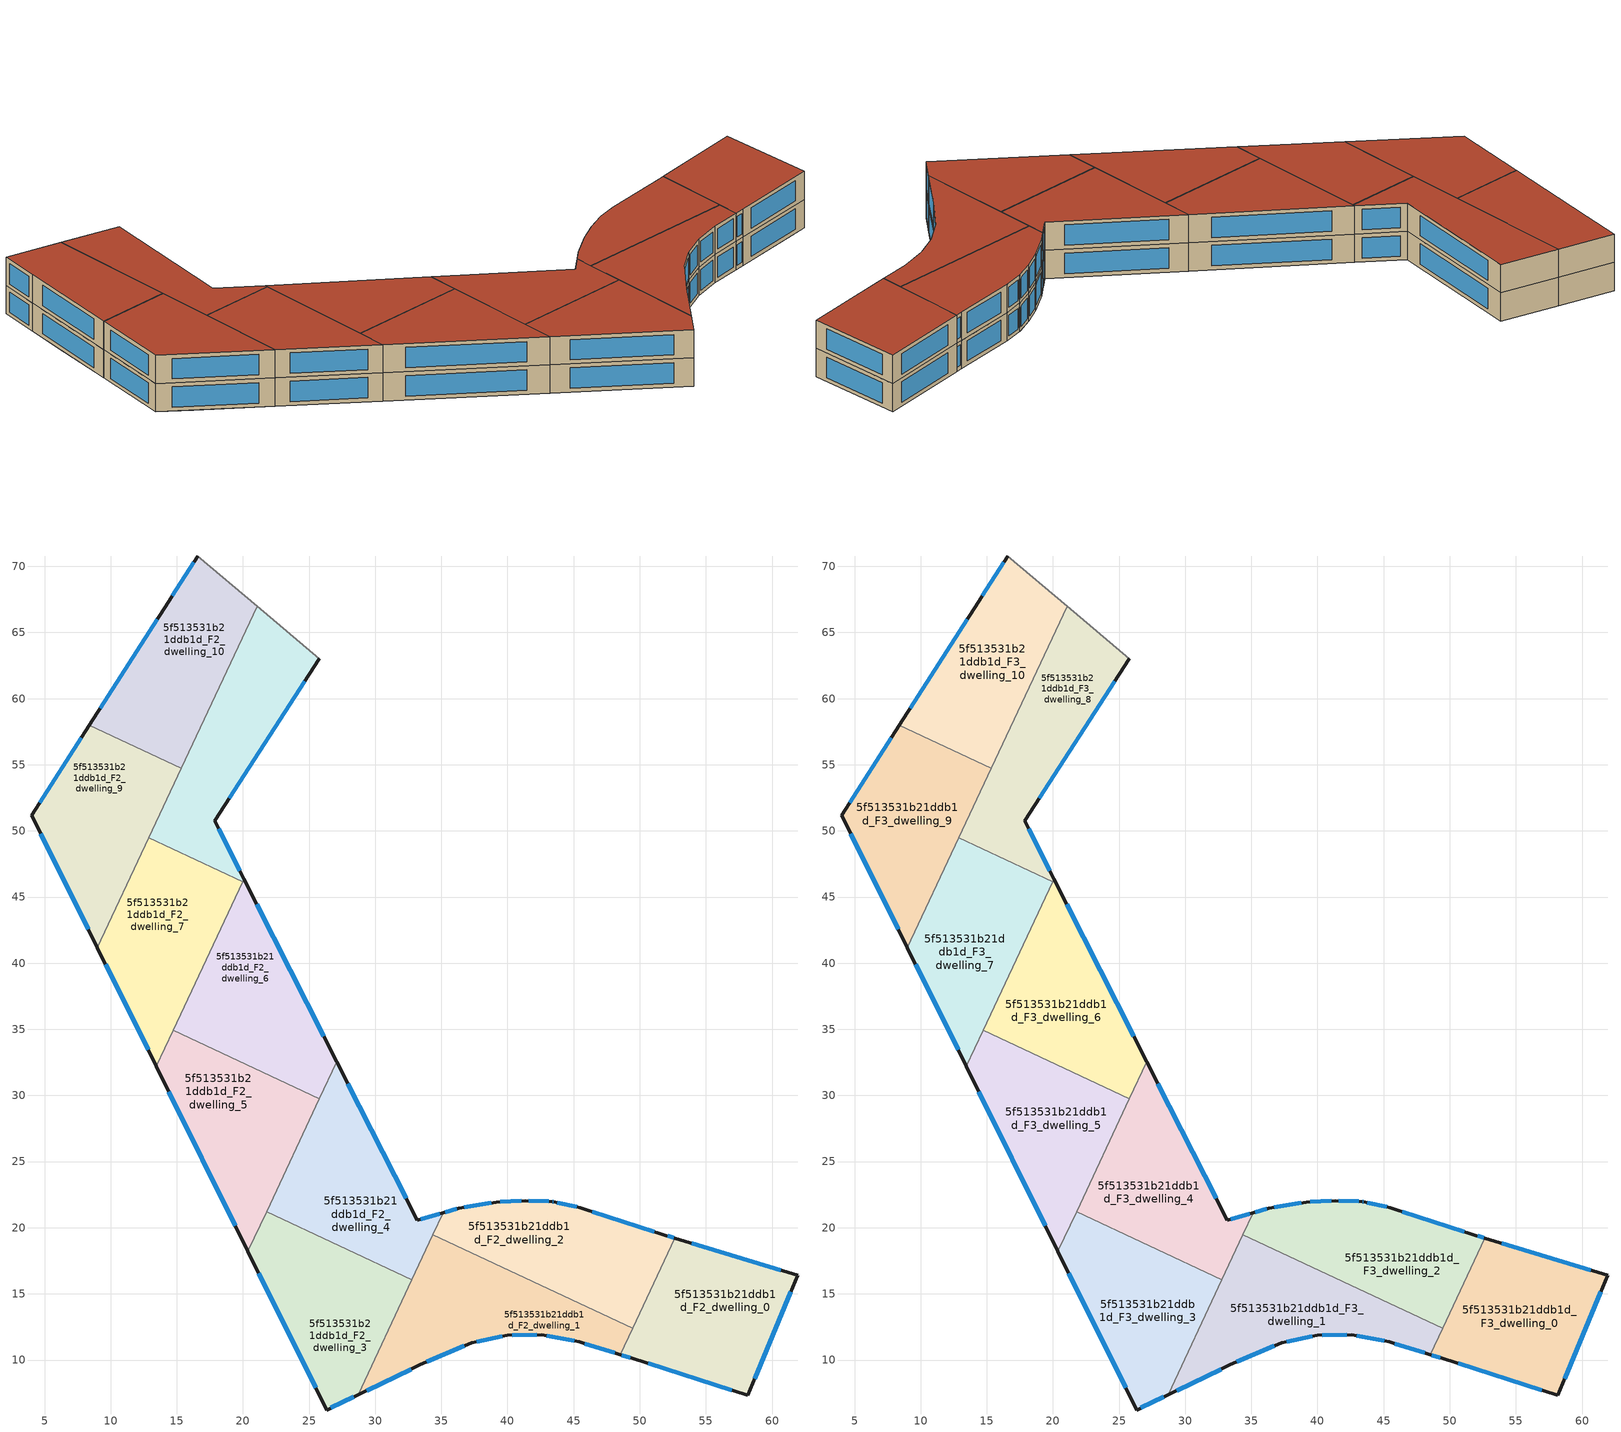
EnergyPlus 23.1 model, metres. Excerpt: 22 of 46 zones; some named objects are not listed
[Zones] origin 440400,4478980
5f513531b21ddb1d_F2_dwelling_0
 floor to 5f513531b21ddb1d_F1_dwelling_1 (EU_floor_Construction): 61.94,16.41 58.17,7.34 56.49,7.88 50.79,15.23 52.65,19.21 z6
 floor to 5f513531b21ddb1d_F1_dwelling_0 (EU_floor_Construction): 50.79,15.23 56.49,7.88 49.42,10.12 48.53,10.4 z6
 wall outside (EU_wall_Construction): 48.53,10.4 49.42,10.12 58.17,7.34 61.94,16.41 52.65,19.21 z6:9
 wall to 5f513531b21ddb1d_F2_dwelling_2 (EU_wall_Construction): 52.65,19.21 49.46,12.4 z6:9
 wall to 5f513531b21ddb1d_F2_dwelling_1 (EU_wall_Construction): 49.46,12.4 48.53,10.4 z6:9
 window (EU_Window_Construction): 48.65,10.36 49.3,10.16 / 60.65,16.8 53.94,18.82 / 58.7,8.6 61.42,15.15 / 50.63,9.74 56.96,7.73 z6.42:8.58
5f513531b21ddb1d_F2_dwelling_1
 floor to 5f513531b21ddb1d_F1_dwelling_0 (EU_floor_Construction): 49.46,12.4 48.53,10.4 45.43,11.36 42.59,11.91 39.99,11.88 37.29,11.29 34.49,10.11 41.96,15.91 z6
 floor to 5f513531b21ddb1d_F1_dwelling_3 (EU_floor_Construction): 41.96,15.91 36.83,11.92 33.09,16.74 34.36,19.46 z6
 floor to 5f513531b21ddb1d_F1_dwelling_2 (EU_floor_Construction): 33.09,16.74 36.83,11.92 34.49,10.11 33.36,9.63 28.7,7.37 z6
 wall outside (EU_wall_Construction): 28.7,7.37 33.36,9.63 37.29,11.29 39.99,11.88 42.59,11.91 45.43,11.36 48.53,10.4 z6:9
 wall to 5f513531b21ddb1d_F2_dwelling_2 (EU_wall_Construction): 49.46,12.4 34.36,19.46 z6:9
 wall to 5f513531b21ddb1d_F2_dwelling_3 (EU_wall_Construction): 32.78,16.08 28.7,7.37 z6:9
 wall to 5f513531b21ddb1d_F2_dwelling_4 (EU_wall_Construction): 34.36,19.46 32.78,16.08 z6:9
 window (EU_Window_Construction): 42.98,11.83 45.03,11.44 / 40.35,11.89 42.23,11.9 / 37.67,11.38 39.61,11.8 / 33.91,9.86 36.75,11.06 / 29.35,7.69 32.72,9.31 / 45.86,11.23 48.1,10.53 z6.42:8.58
5f513531b21ddb1d_F2_dwelling_10
 floor to 5f513531b21ddb1d_F1_dwelling_11 (EU_floor_Construction): 21.08,66.98 16.91,58.09 12.28,64.06 14.34,67.28 16.59,70.78 z6
 floor to 5f513531b21ddb1d_F1_dwelling_10 (EU_floor_Construction): 12.28,64.06 16.91,58.09 15.95,56.03 14.69,55.05 8.4,57.99 z6
 floor adiabatic (EU_floor_Construction): 15.95,56.03 15.34,54.74 14.69,55.05 z6
 wall outside (EU_wall_Construction): 16.59,70.78 14.34,67.28 8.4,57.99 z6:9
 wall to 5f513531b21ddb1d_F2_dwelling_9 (EU_wall_Construction): 8.4,57.99 15.34,54.74 z6:9
 wall adiabatic (EU_wall_Construction): 21.08,66.98 16.59,70.78 z6:9
 wall to 5f513531b21ddb1d_F2_dwelling_8 (EU_wall_Construction): 15.34,54.74 21.08,66.98 z6:9
 window (EU_Window_Construction): 13.51,65.99 9.22,59.28 / 16.28,70.3 14.65,67.77 z6.42:8.58
5f513531b21ddb1d_F2_dwelling_2
 floor to 5f513531b21ddb1d_F1_dwelling_3 (EU_floor_Construction): 48.1,20.67 41.96,15.91 34.36,19.46 35.14,21.13 36.33,21.48 39.16,21.94 41.33,22.05 43.36,21.98 43.39,21.98 43.48,21.96 45.52,21.51 z6
 floor to 5f513531b21ddb1d_F1_dwelling_0 (EU_floor_Construction): 47.14,19.92 50.79,15.23 49.46,12.4 41.96,15.91 z6
 floor to 5f513531b21ddb1d_F1_dwelling_1 (EU_floor_Construction): 52.01,19.4 52.65,19.21 50.79,15.23 47.14,19.92 48.1,20.67 z6
 wall outside (EU_wall_Construction): 52.65,19.21 52.01,19.4 45.52,21.51 43.48,21.96 43.39,21.98 41.33,22.05 39.16,21.94 36.33,21.48 35.15,21.13 z6:9
 wall to 5f513531b21ddb1d_F2_dwelling_4 (EU_wall_Construction): 35.14,21.13 34.36,19.46 z6:9
 window (EU_Window_Construction): 36.17,21.43 35.31,21.18 / 38.77,21.87 36.73,21.55 / 41.03,22.04 39.46,21.95 / 43.11,21.99 41.62,22.04 / 43.47,21.96 43.4,21.98 / 45.23,21.57 43.76,21.9 / 51.11,19.7 46.42,21.22 / 52.56,19.24 52.1,19.38 z6.42:8.58
5f513531b21ddb1d_F2_dwelling_3
 floor to 5f513531b21ddb1d_F1_dwelling_2 (EU_floor_Construction): 32.78,16.08 28.7,7.37 26.33,6.22 23.3,12.32 29.89,17.43 z6
 floor to 5f513531b21ddb1d_F1_dwelling_4 (EU_floor_Construction): 29.89,17.43 23.3,12.32 20.38,18.21 20.8,19.11 22.87,20.72 z6
 floor to 5f513531b21ddb1d_F1_dwelling_5 (EU_floor_Construction): 22.87,20.72 20.8,19.11 21.79,21.22 z6
 wall outside (EU_wall_Construction): 20.38,18.21 26.33,6.22 28.7,7.37 z6:9
 wall to 5f513531b21ddb1d_F2_dwelling_4 (EU_wall_Construction): 32.78,16.08 21.79,21.22 z6:9
 wall to 5f513531b21ddb1d_F2_dwelling_5 (EU_wall_Construction): 21.79,21.22 20.38,18.21 z6:9
 window (EU_Window_Construction): 26.65,6.38 28.37,7.21 / 21.2,16.55 25.5,7.89 z6.42:8.58
5f513531b21ddb1d_F2_dwelling_4
 floor to 5f513531b21ddb1d_F1_dwelling_4 (EU_floor_Construction): 30.2,26.41 33.17,20.55 34.37,20.91 29.89,17.43 22.87,20.72 z6
 floor to 5f513531b21ddb1d_F1_dwelling_2 (EU_floor_Construction): 31.55,18.72 33.09,16.74 32.78,16.08 29.89,17.43 z6
 floor to 5f513531b21ddb1d_F1_dwelling_5 (EU_floor_Construction): 27.09,32.55 30.2,26.41 22.87,20.72 21.79,21.22 z6
 floor to 5f513531b21ddb1d_F1_dwelling_3 (EU_floor_Construction): 35.14,21.13 33.09,16.74 31.55,18.72 34.37,20.91 z6
 wall outside (EU_wall_Construction): 35.15,21.13 33.17,20.55 27.09,32.55 z6:9
 wall to 5f513531b21ddb1d_F2_dwelling_6 (EU_wall_Construction): 27.09,32.55 25.78,29.75 z6:9
 wall to 5f513531b21ddb1d_F2_dwelling_5 (EU_wall_Construction): 25.78,29.75 21.79,21.22 z6:9
 window (EU_Window_Construction): 34.87,21.05 33.45,20.63 / 32.33,22.22 27.93,30.89 z6.42:8.58
5f513531b21ddb1d_F2_dwelling_5
 floor to 5f513531b21ddb1d_F1_dwelling_5 (EU_floor_Construction): 25.78,29.75 20.8,19.11 20.17,18.63 17.02,24.99 24.14,30.52 z6
 floor to 5f513531b21ddb1d_F1_dwelling_6 (EU_floor_Construction): 24.14,30.52 17.02,24.99 13.85,31.39 17.02,33.85 z6
 floor to 5f513531b21ddb1d_F1_dwelling_4 (EU_floor_Construction): 20.8,19.11 20.38,18.21 20.17,18.63 z6
 floor to 5f513531b21ddb1d_F1_dwelling_7 (EU_floor_Construction): 17.02,33.85 13.85,31.39 13.44,32.21 14.71,34.93 z6
 wall outside (EU_wall_Construction): 13.44,32.21 20.38,18.21 z6:9
 wall to 5f513531b21ddb1d_F2_dwelling_6 (EU_wall_Construction): 25.78,29.75 14.71,34.93 z6:9
 wall to 5f513531b21ddb1d_F2_dwelling_7 (EU_wall_Construction): 14.71,34.93 13.44,32.21 z6:9
 window (EU_Window_Construction): 14.4,30.27 19.42,20.16 z6.42:8.58
5f513531b21ddb1d_F2_dwelling_6
 floor to 5f513531b21ddb1d_F1_dwelling_6 (EU_floor_Construction): 23.78,39.09 27,32.73 24.14,30.52 17.02,33.85 z6
 floor to 5f513531b21ddb1d_F1_dwelling_7 (EU_floor_Construction): 20.54,45.48 23.78,39.09 17.02,33.85 14.71,34.93 19.15,44.4 z6
 floor to 5f513531b21ddb1d_F1_dwelling_9 (EU_floor_Construction): 20.08,46.39 20.54,45.48 19.15,44.4 z6
 floor to 5f513531b21ddb1d_F1_dwelling_5 (EU_floor_Construction): 27,32.73 27.09,32.55 25.78,29.75 24.14,30.52 z6
 wall outside (EU_wall_Construction): 27.09,32.55 20.08,46.39 z6:9
 wall to 5f513531b21ddb1d_F2_dwelling_8 (EU_wall_Construction): 20.08,46.39 19.97,46.16 z6:9
 wall to 5f513531b21ddb1d_F2_dwelling_7 (EU_wall_Construction): 19.97,46.16 14.71,34.93 z6:9
 window (EU_Window_Construction): 26.12,34.47 21.05,44.47 z6.42:8.58
5f513531b21ddb1d_F2_dwelling_7
 floor to 5f513531b21ddb1d_F1_dwelling_8 (EU_floor_Construction): 13.14,49.36 17.8,43.35 10.66,37.82 9,41.18 12.88,49.48 z6
 floor to 5f513531b21ddb1d_F1_dwelling_7 (EU_floor_Construction): 19.15,44.4 13.44,32.21 10.66,37.82 z6
 floor to 5f513531b21ddb1d_F1_dwelling_9 (EU_floor_Construction): 19.97,46.16 19.15,44.4 17.8,43.35 13.14,49.36 z6
 wall outside (EU_wall_Construction): 8.99,41.18 13.44,32.21 z6:9
 wall to 5f513531b21ddb1d_F2_dwelling_8 (EU_wall_Construction): 19.97,46.16 12.88,49.48 z6:9
 wall to 5f513531b21ddb1d_F2_dwelling_9 (EU_wall_Construction): 12.88,49.48 8.99,41.18 z6:9
 window (EU_Window_Construction): 9.61,39.93 12.82,33.45 z6.42:8.58
5f513531b21ddb1d_F2_dwelling_8
 floor to 5f513531b21ddb1d_F1_dwelling_9 (EU_floor_Construction): 25.78,63.01 17.86,50.76 20.08,46.39 19.97,46.16 13.14,49.36 12.94,49.61 15.95,56.03 25.38,63.35 z6
 floor to 5f513531b21ddb1d_F1_dwelling_11 (EU_floor_Construction): 25.38,63.35 17.55,57.27 16.91,58.09 21.08,66.98 z6
 floor to 5f513531b21ddb1d_F1_dwelling_10 (EU_floor_Construction): 16.91,58.09 17.55,57.27 15.95,56.03 z6
 floor to 5f513531b21ddb1d_F1_dwelling_8 (EU_floor_Construction): 12.94,49.61 13.14,49.36 12.88,49.48 z6
 wall outside (EU_wall_Construction): 20.08,46.39 17.86,50.76 25.78,63.01 z6:9
 wall adiabatic (EU_wall_Construction): 25.78,63.01 21.08,66.98 z6:9
 wall to 5f513531b21ddb1d_F2_dwelling_9 (EU_wall_Construction): 15.35,54.74 12.88,49.48 z6:9
 window (EU_Window_Construction): 18.96,52.46 24.68,61.31 / 19.77,46.99 18.17,50.15 z6.42:8.58
5f513531b21ddb1d_F2_dwelling_9
 floor to 5f513531b21ddb1d_F1_dwelling_10 (EU_floor_Construction): 14.69,55.05 5.61,48.01 4.04,51.18 8.4,57.99 z6
 floor to 5f513531b21ddb1d_F1_dwelling_8 (EU_floor_Construction): 10.96,52.16 12.94,49.61 9,41.18 5.61,48.01 z6
 floor adiabatic (EU_floor_Construction): 15.34,54.74 12.94,49.61 10.96,52.16 14.69,55.05 z6
 wall outside (EU_wall_Construction): 8.4,57.99 4.04,51.18 8.99,41.18 z6:9
 window (EU_Window_Construction): 7.79,57.05 4.64,52.12 / 4.72,49.79 8.31,42.56 z6.42:8.58
5f513531b21ddb1d_F3_dwelling_0
 floor to 5f513531b21ddb1d_F2_dwelling_0 (EU_floor_Construction): 61.94,16.41 58.17,7.34 49.42,10.12 48.53,10.4 52.65,19.21 z9
 wall outside (EU_wall_Construction): 48.53,10.4 49.42,10.12 58.17,7.34 61.94,16.41 52.65,19.21 z9:12
 wall to 5f513531b21ddb1d_F3_dwelling_2 (EU_wall_Construction): 52.65,19.21 49.46,12.4 z9:12
 wall to 5f513531b21ddb1d_F3_dwelling_1 (EU_wall_Construction): 49.46,12.4 48.53,10.4 z9:12
 window (EU_Window_Construction): 48.65,10.36 49.3,10.16 / 60.65,16.8 53.94,18.82 / 58.7,8.6 61.42,15.15 / 50.63,9.74 56.96,7.73 z9.42:11.58
 roof outside (EU_roof_Construction): 58.17,7.34 61.94,16.41 52.65,19.21 48.53,10.4 49.42,10.12 z12
5f513531b21ddb1d_F3_dwelling_1
 floor to 5f513531b21ddb1d_F2_dwelling_1 (EU_floor_Construction): 49.46,12.4 48.53,10.4 45.43,11.36 42.59,11.91 39.99,11.88 37.29,11.29 33.36,9.63 28.7,7.37 34.36,19.46 z9
 wall outside (EU_wall_Construction): 28.7,7.37 33.36,9.63 37.29,11.29 39.99,11.88 42.59,11.91 45.43,11.36 48.53,10.4 z9:12
 wall to 5f513531b21ddb1d_F3_dwelling_2 (EU_wall_Construction): 49.46,12.4 34.36,19.46 z9:12
 wall to 5f513531b21ddb1d_F3_dwelling_3 (EU_wall_Construction): 32.78,16.08 28.7,7.37 z9:12
 wall to 5f513531b21ddb1d_F3_dwelling_4 (EU_wall_Construction): 34.36,19.46 32.78,16.08 z9:12
 window (EU_Window_Construction): 42.98,11.83 45.03,11.44 / 40.35,11.89 42.23,11.9 / 37.67,11.38 39.61,11.8 / 33.91,9.86 36.75,11.06 / 29.35,7.69 32.72,9.31 / 45.86,11.23 48.1,10.53 z9.42:11.58
 roof outside (EU_roof_Construction): 48.53,10.4 49.46,12.4 34.36,19.46 28.7,7.37 33.36,9.63 37.29,11.29 39.99,11.88 42.59,11.91 45.43,11.36 z12
5f513531b21ddb1d_F3_dwelling_10
 floor to 5f513531b21ddb1d_F2_dwelling_10 (EU_floor_Construction): 21.08,66.98 15.34,54.74 8.4,57.99 14.34,67.28 16.59,70.78 z9
 wall outside (EU_wall_Construction): 16.59,70.78 14.34,67.28 8.4,57.99 z9:12
 wall to 5f513531b21ddb1d_F3_dwelling_9 (EU_wall_Construction): 8.4,57.99 15.34,54.74 z9:12
 wall adiabatic (EU_wall_Construction): 21.08,66.98 16.59,70.78 z9:12
 wall to 5f513531b21ddb1d_F3_dwelling_8 (EU_wall_Construction): 15.34,54.74 21.08,66.98 z9:12
 window (EU_Window_Construction): 13.51,65.99 9.22,59.28 / 16.28,70.3 14.65,67.77 z9.42:11.58
 roof outside (EU_roof_Construction): 15.34,54.74 21.08,66.98 16.59,70.78 14.34,67.28 8.4,57.99 z12
5f513531b21ddb1d_F3_dwelling_2
 floor to 5f513531b21ddb1d_F2_dwelling_2 (EU_floor_Construction): 52.01,19.4 52.65,19.21 49.46,12.4 34.36,19.46 35.15,21.13 36.33,21.48 39.16,21.94 41.33,22.05 43.39,21.98 43.48,21.96 45.52,21.51 z9
 wall outside (EU_wall_Construction): 52.65,19.21 52.01,19.4 45.52,21.51 43.48,21.96 43.39,21.98 41.33,22.05 39.16,21.94 36.33,21.48 35.15,21.13 z9:12
 wall to 5f513531b21ddb1d_F3_dwelling_4 (EU_wall_Construction): 35.14,21.13 34.36,19.46 z9:12
 window (EU_Window_Construction): 36.17,21.43 35.31,21.18 / 38.77,21.87 36.73,21.55 / 41.03,22.04 39.46,21.95 / 43.11,21.99 41.62,22.04 / 43.47,21.96 43.4,21.98 / 45.23,21.57 43.76,21.9 / 51.11,19.7 46.42,21.22 / 52.56,19.24 52.1,19.38 z9.42:11.58
 roof outside (EU_roof_Construction): 49.46,12.4 52.65,19.21 52.01,19.4 45.52,21.51 43.48,21.96 43.39,21.98 41.33,22.05 39.16,21.94 36.33,21.48 35.15,21.13 34.36,19.46 z12
5f513531b21ddb1d_F3_dwelling_3
 floor to 5f513531b21ddb1d_F2_dwelling_3 (EU_floor_Construction): 32.78,16.08 28.7,7.37 26.33,6.22 20.38,18.21 21.79,21.22 z9
 wall outside (EU_wall_Construction): 20.38,18.21 26.33,6.22 28.7,7.37 z9:12
 wall to 5f513531b21ddb1d_F3_dwelling_4 (EU_wall_Construction): 32.78,16.08 21.79,21.22 z9:12
 wall to 5f513531b21ddb1d_F3_dwelling_5 (EU_wall_Construction): 21.79,21.22 20.38,18.21 z9:12
 window (EU_Window_Construction): 26.65,6.38 28.37,7.21 / 21.2,16.55 25.5,7.89 z9.42:11.58
 roof outside (EU_roof_Construction): 28.7,7.37 32.78,16.08 21.79,21.22 20.38,18.21 26.33,6.22 z12
5f513531b21ddb1d_F3_dwelling_4
 floor to 5f513531b21ddb1d_F2_dwelling_4 (EU_floor_Construction): 27.09,32.55 33.17,20.55 35.15,21.13 32.78,16.08 21.79,21.22 z9
 wall outside (EU_wall_Construction): 35.15,21.13 33.17,20.55 27.09,32.55 z9:12
 wall to 5f513531b21ddb1d_F3_dwelling_6 (EU_wall_Construction): 27.09,32.55 25.78,29.75 z9:12
 wall to 5f513531b21ddb1d_F3_dwelling_5 (EU_wall_Construction): 25.78,29.75 21.79,21.22 z9:12
 window (EU_Window_Construction): 34.87,21.05 33.45,20.63 / 32.33,22.22 27.93,30.89 z9.42:11.58
 roof outside (EU_roof_Construction): 32.78,16.08 35.15,21.13 33.17,20.55 27.09,32.55 21.79,21.22 z12
5f513531b21ddb1d_F3_dwelling_5
 floor to 5f513531b21ddb1d_F2_dwelling_5 (EU_floor_Construction): 25.78,29.75 20.38,18.21 13.44,32.21 14.71,34.93 z9
 wall outside (EU_wall_Construction): 13.44,32.21 20.38,18.21 z9:12
 wall to 5f513531b21ddb1d_F3_dwelling_6 (EU_wall_Construction): 25.78,29.75 14.71,34.93 z9:12
 wall to 5f513531b21ddb1d_F3_dwelling_7 (EU_wall_Construction): 14.71,34.93 13.44,32.21 z9:12
 window (EU_Window_Construction): 14.4,30.27 19.42,20.16 z9.42:11.58
 roof outside (EU_roof_Construction): 20.38,18.21 25.78,29.75 14.71,34.93 13.44,32.21 z12
5f513531b21ddb1d_F3_dwelling_6
 floor to 5f513531b21ddb1d_F2_dwelling_6 (EU_floor_Construction): 20.08,46.39 27.09,32.55 25.78,29.75 14.71,34.93 z9
 wall outside (EU_wall_Construction): 27.09,32.55 20.08,46.39 z9:12
 wall to 5f513531b21ddb1d_F3_dwelling_8 (EU_wall_Construction): 20.08,46.39 19.97,46.16 z9:12
 wall to 5f513531b21ddb1d_F3_dwelling_7 (EU_wall_Construction): 19.97,46.16 14.71,34.93 z9:12
 window (EU_Window_Construction): 26.12,34.47 21.05,44.47 z9.42:11.58
 roof outside (EU_roof_Construction): 25.78,29.75 27.09,32.55 20.08,46.39 14.71,34.93 z12
5f513531b21ddb1d_F3_dwelling_7
 floor to 5f513531b21ddb1d_F2_dwelling_7 (EU_floor_Construction): 19.97,46.16 13.44,32.21 8.99,41.18 12.88,49.48 z9
 wall outside (EU_wall_Construction): 8.99,41.18 13.44,32.21 z9:12
 wall to 5f513531b21ddb1d_F3_dwelling_8 (EU_wall_Construction): 19.97,46.16 12.88,49.48 z9:12
 wall to 5f513531b21ddb1d_F3_dwelling_9 (EU_wall_Construction): 12.88,49.48 8.99,41.18 z9:12
 window (EU_Window_Construction): 9.61,39.93 12.82,33.45 z9.42:11.58
 roof outside (EU_roof_Construction): 13.44,32.21 19.97,46.16 12.88,49.48 8.99,41.18 z12
5f513531b21ddb1d_F3_dwelling_8
 floor to 5f513531b21ddb1d_F2_dwelling_8 (EU_floor_Construction): 25.78,63.01 17.86,50.76 20.08,46.39 19.97,46.16 12.88,49.48 21.08,66.98 z9
 wall outside (EU_wall_Construction): 20.08,46.39 17.86,50.76 25.78,63.01 z9:12
 wall adiabatic (EU_wall_Construction): 25.78,63.01 21.08,66.98 z9:12
 wall to 5f513531b21ddb1d_F3_dwelling_9 (EU_wall_Construction): 15.35,54.74 12.88,49.48 z9:12
 window (EU_Window_Construction): 18.96,52.46 24.68,61.31 / 19.77,46.99 18.17,50.15 z9.42:11.58
 roof outside (EU_roof_Construction): 20.08,46.39 17.86,50.76 25.78,63.01 21.08,66.98 12.88,49.48 19.97,46.16 z12
5f513531b21ddb1d_F3_dwelling_9
 floor to 5f513531b21ddb1d_F2_dwelling_9 (EU_floor_Construction): 15.34,54.74 8.99,41.18 4.04,51.18 8.4,57.99 z9
 wall outside (EU_wall_Construction): 8.4,57.99 4.04,51.18 8.99,41.18 z9:12
 window (EU_Window_Construction): 7.79,57.05 4.64,52.12 / 4.72,49.79 8.31,42.56 z9.42:11.58
 roof outside (EU_roof_Construction): 8.99,41.18 15.34,54.74 8.4,57.99 4.04,51.18 z12
[Building]
EU S2 Campaign: North Axis=0; Terrain=City; Solar Distribution=FullExterior
[Site:Location]
Madrid: Latitude=40.5; Longitude=-3.5; Time Zone=1; Elevation=609
[SizingPeriod:WeatherFileDays]
AnnualSizingPeriod: Begin Month=1; Begin Day of Month=1; End Month=12; End Day of Month=31; Day of Week for Start Day=Monday; Use Weather File Daylight Saving Period=No; Use Weather File Rain and Snow Indicators=No
[MATERIAL]
EU_InternalMass_Material: Roughness=MediumRough; Thickness=0.1; Conductivity=1; Density=1800; Specific Heat=900; Thermal Absorptance=0.9; Solar Absorptance=0.7; Visible Absorptance=0.7
[MATERIAL:NOMASS] Roughness=MediumRough; Thermal Absorptance=0.9; Solar Absorptance=0.7; Visible Absorptance=0.7
Name | Thermal Resistance
EU_wall_NoMass | 1.60022
EU_roof_NoMass | 1.57597
EU_floor_NoMass | 0.470652
[WINDOWMATERIAL:SIMPLEGLAZINGSYSTEM]
EU_Window_SimpleGlazing: UFactor=3.28802; Solar Heat Gain Coefficient=0.85; Visible Transmittance=0.85
[CONSTRUCTION]
EU_wall_Construction: EU_wall_NoMass
EU_roof_Construction: EU_roof_NoMass
EU_floor_Construction: EU_floor_NoMass
EU_InternalMass_Construction: EU_InternalMass_Material
EU_Window_Construction: EU_Window_SimpleGlazing
[ZONE] Type=1; Multiplier=1; Ceiling Height=autocalculate; Floor Area=autocalculate; Part of Total Floor Area=Yes
Name | Volume
5f513531b21ddb1d_F2_dwelling_0; 5f513531b21ddb1d_F3_dwelling_0 | 288.484
5f513531b21ddb1d_F2_dwelling_1; 5f513531b21ddb1d_F3_dwelling_1 | 288.488
5f513531b21ddb1d_F2_dwelling_10; 5f513531b21ddb1d_F3_dwelling_10 | 288.504
5f513531b21ddb1d_F2_dwelling_2; 5f513531b21ddb1d_F3_dwelling_2 | 288.525
5f513531b21ddb1d_F2_dwelling_3; 5f513531b21ddb1d_F3_dwelling_3 | 288.482
5f513531b21ddb1d_F2_dwelling_4; 5f513531b21ddb1d_F3_dwelling_4; 5f513531b21ddb1d_F2_dwelling_7; 5f513531b21ddb1d_F3_dwelling_7 | 288.479
5f513531b21ddb1d_F2_dwelling_5; 5f513531b21ddb1d_F3_dwelling_5 | 288.459
5f513531b21ddb1d_F2_dwelling_6; 5f513531b21ddb1d_F3_dwelling_6 | 288.53
5f513531b21ddb1d_F2_dwelling_8; 5f513531b21ddb1d_F3_dwelling_8 | 288.476
5f513531b21ddb1d_F2_dwelling_9; 5f513531b21ddb1d_F3_dwelling_9 | 288.492
[INTERNALMASS] Construction=EU_InternalMass_Construction
Name | Zone or ZoneList | Surface Area
5f513531b21ddb1d_F2_dwelling_0_EU_InternalMass | 5f513531b21ddb1d_F2_dwelling_0 | 96.1613
5f513531b21ddb1d_F2_dwelling_1_EU_InternalMass | 5f513531b21ddb1d_F2_dwelling_1 | 96.1626
5f513531b21ddb1d_F2_dwelling_2_EU_InternalMass | 5f513531b21ddb1d_F2_dwelling_2 | 96.1748
5f513531b21ddb1d_F2_dwelling_3_EU_InternalMass | 5f513531b21ddb1d_F2_dwelling_3 | 96.1594
5f513531b21ddb1d_F2_dwelling_4_EU_InternalMass | 5f513531b21ddb1d_F2_dwelling_4 | 96.1615
5f513531b21ddb1d_F2_dwelling_5_EU_InternalMass | 5f513531b21ddb1d_F2_dwelling_5 | 96.1595
5f513531b21ddb1d_F2_dwelling_6_EU_InternalMass | 5f513531b21ddb1d_F2_dwelling_6 | 96.1758
5f513531b21ddb1d_F2_dwelling_7_EU_InternalMass | 5f513531b21ddb1d_F2_dwelling_7 | 96.1618
5f513531b21ddb1d_F2_dwelling_8_EU_InternalMass | 5f513531b21ddb1d_F2_dwelling_8 | 96.1654
5f513531b21ddb1d_F2_dwelling_9_EU_InternalMass | 5f513531b21ddb1d_F2_dwelling_9 | 96.164
5f513531b21ddb1d_F2_dwelling_10_EU_InternalMass | 5f513531b21ddb1d_F2_dwelling_10 | 96.168
5f513531b21ddb1d_F3_dwelling_0_EU_InternalMass | 5f513531b21ddb1d_F3_dwelling_0 | 96.1613
5f513531b21ddb1d_F3_dwelling_1_EU_InternalMass | 5f513531b21ddb1d_F3_dwelling_1 | 96.1626
5f513531b21ddb1d_F3_dwelling_2_EU_InternalMass | 5f513531b21ddb1d_F3_dwelling_2 | 96.1748
5f513531b21ddb1d_F3_dwelling_3_EU_InternalMass | 5f513531b21ddb1d_F3_dwelling_3 | 96.1594
5f513531b21ddb1d_F3_dwelling_4_EU_InternalMass | 5f513531b21ddb1d_F3_dwelling_4 | 96.1615
5f513531b21ddb1d_F3_dwelling_5_EU_InternalMass | 5f513531b21ddb1d_F3_dwelling_5 | 96.1595
5f513531b21ddb1d_F3_dwelling_6_EU_InternalMass | 5f513531b21ddb1d_F3_dwelling_6 | 96.1758
5f513531b21ddb1d_F3_dwelling_7_EU_InternalMass | 5f513531b21ddb1d_F3_dwelling_7 | 96.1618
5f513531b21ddb1d_F3_dwelling_8_EU_InternalMass | 5f513531b21ddb1d_F3_dwelling_8 | 96.1654
5f513531b21ddb1d_F3_dwelling_9_EU_InternalMass | 5f513531b21ddb1d_F3_dwelling_9 | 96.164
5f513531b21ddb1d_F3_dwelling_10_EU_InternalMass | 5f513531b21ddb1d_F3_dwelling_10 | 96.168
[OTHEREQUIPMENT] Fuel Type=Electricity; Design Level Calculation Method=Watts/Area; Power per Zone Floor Area=1; Fraction Latent=0; Fraction Radiant=0; Fraction Lost=0; Carbon Dioxide Generation Rate=0; EndUse Subcategory=EU_Step8_InternalGains
Name | Zone or ZoneList or Space or SpaceList | Schedule
EU_Step8_InternalGain_5f513531b21ddb1d_F2_dwelling_0_f000 | 5f513531b21ddb1d_F2_dwelling_0 | EU_Step8_GainSchedule_5f513531b21ddb1d_F2_dwelling_0_f000
EU_Step8_InternalGain_5f513531b21ddb1d_F2_dwelling_1_f000 | 5f513531b21ddb1d_F2_dwelling_1 | EU_Step8_GainSchedule_5f513531b21ddb1d_F2_dwelling_1_f000
EU_Step8_InternalGain_5f513531b21ddb1d_F2_dwelling_2_f000 | 5f513531b21ddb1d_F2_dwelling_2 | EU_Step8_GainSchedule_5f513531b21ddb1d_F2_dwelling_2_f000
EU_Step8_InternalGain_5f513531b21ddb1d_F2_dwelling_3_f000 | 5f513531b21ddb1d_F2_dwelling_3 | EU_Step8_GainSchedule_5f513531b21ddb1d_F2_dwelling_3_f000
EU_Step8_InternalGain_5f513531b21ddb1d_F2_dwelling_4_f000 | 5f513531b21ddb1d_F2_dwelling_4 | EU_Step8_GainSchedule_5f513531b21ddb1d_F2_dwelling_4_f000
EU_Step8_InternalGain_5f513531b21ddb1d_F2_dwelling_5_f000 | 5f513531b21ddb1d_F2_dwelling_5 | EU_Step8_GainSchedule_5f513531b21ddb1d_F2_dwelling_5_f000
EU_Step8_InternalGain_5f513531b21ddb1d_F2_dwelling_6_f000 | 5f513531b21ddb1d_F2_dwelling_6 | EU_Step8_GainSchedule_5f513531b21ddb1d_F2_dwelling_6_f000
EU_Step8_InternalGain_5f513531b21ddb1d_F2_dwelling_7_f000 | 5f513531b21ddb1d_F2_dwelling_7 | EU_Step8_GainSchedule_5f513531b21ddb1d_F2_dwelling_7_f000
EU_Step8_InternalGain_5f513531b21ddb1d_F2_dwelling_8_f000 | 5f513531b21ddb1d_F2_dwelling_8 | EU_Step8_GainSchedule_5f513531b21ddb1d_F2_dwelling_8_f000
EU_Step8_InternalGain_5f513531b21ddb1d_F2_dwelling_9_f000 | 5f513531b21ddb1d_F2_dwelling_9 | EU_Step8_GainSchedule_5f513531b21ddb1d_F2_dwelling_9_f000
EU_Step8_InternalGain_5f513531b21ddb1d_F2_dwelling_10_f000 | 5f513531b21ddb1d_F2_dwelling_10 | EU_Step8_GainSchedule_5f513531b21ddb1d_F2_dwelling_10_f000
EU_Step8_InternalGain_5f513531b21ddb1d_F3_dwelling_0_f000 | 5f513531b21ddb1d_F3_dwelling_0 | EU_Step8_GainSchedule_5f513531b21ddb1d_F3_dwelling_0_f000
EU_Step8_InternalGain_5f513531b21ddb1d_F3_dwelling_1_f000 | 5f513531b21ddb1d_F3_dwelling_1 | EU_Step8_GainSchedule_5f513531b21ddb1d_F3_dwelling_1_f000
EU_Step8_InternalGain_5f513531b21ddb1d_F3_dwelling_2_f000 | 5f513531b21ddb1d_F3_dwelling_2 | EU_Step8_GainSchedule_5f513531b21ddb1d_F3_dwelling_2_f000
EU_Step8_InternalGain_5f513531b21ddb1d_F3_dwelling_3_f000 | 5f513531b21ddb1d_F3_dwelling_3 | EU_Step8_GainSchedule_5f513531b21ddb1d_F3_dwelling_3_f000
EU_Step8_InternalGain_5f513531b21ddb1d_F3_dwelling_4_f000 | 5f513531b21ddb1d_F3_dwelling_4 | EU_Step8_GainSchedule_5f513531b21ddb1d_F3_dwelling_4_f000
EU_Step8_InternalGain_5f513531b21ddb1d_F3_dwelling_5_f000 | 5f513531b21ddb1d_F3_dwelling_5 | EU_Step8_GainSchedule_5f513531b21ddb1d_F3_dwelling_5_f000
EU_Step8_InternalGain_5f513531b21ddb1d_F3_dwelling_6_f000 | 5f513531b21ddb1d_F3_dwelling_6 | EU_Step8_GainSchedule_5f513531b21ddb1d_F3_dwelling_6_f000
EU_Step8_InternalGain_5f513531b21ddb1d_F3_dwelling_7_f000 | 5f513531b21ddb1d_F3_dwelling_7 | EU_Step8_GainSchedule_5f513531b21ddb1d_F3_dwelling_7_f000
EU_Step8_InternalGain_5f513531b21ddb1d_F3_dwelling_8_f000 | 5f513531b21ddb1d_F3_dwelling_8 | EU_Step8_GainSchedule_5f513531b21ddb1d_F3_dwelling_8_f000
EU_Step8_InternalGain_5f513531b21ddb1d_F3_dwelling_9_f000 | 5f513531b21ddb1d_F3_dwelling_9 | EU_Step8_GainSchedule_5f513531b21ddb1d_F3_dwelling_9_f000
EU_Step8_InternalGain_5f513531b21ddb1d_F3_dwelling_10_f000 | 5f513531b21ddb1d_F3_dwelling_10 | EU_Step8_GainSchedule_5f513531b21ddb1d_F3_dwelling_10_f000
[ZONEVENTILATION:DESIGNFLOWRATE] Schedule=EU_AlwaysOn; Design Flow Rate Calculation Method=AirChanges/Hour; Air Changes per Hour=0.480704; Ventilation Type=Natural; Fan Pressure Rise=0; Fan Total Efficiency=1; Constant Term Coefficient=1; Temperature Term Coefficient=0; Velocity Term Coefficient=0; Velocity Squared Term Coefficient=0; Minimum Indoor Temperature=-100; Maximum Indoor Temperature=100; Delta Temperature=-100; Minimum Outdoor Temperature=-100; Maximum Outdoor Temperature=100; Maximum Wind Speed=40
Name | Zone or ZoneList or Space or SpaceList
EU_ConstantAir_5f513531b21ddb1d_F2_dwelling_0 | 5f513531b21ddb1d_F2_dwelling_0
EU_ConstantAir_5f513531b21ddb1d_F2_dwelling_1 | 5f513531b21ddb1d_F2_dwelling_1
EU_ConstantAir_5f513531b21ddb1d_F2_dwelling_2 | 5f513531b21ddb1d_F2_dwelling_2
EU_ConstantAir_5f513531b21ddb1d_F2_dwelling_3 | 5f513531b21ddb1d_F2_dwelling_3
EU_ConstantAir_5f513531b21ddb1d_F2_dwelling_4 | 5f513531b21ddb1d_F2_dwelling_4
EU_ConstantAir_5f513531b21ddb1d_F2_dwelling_5 | 5f513531b21ddb1d_F2_dwelling_5
EU_ConstantAir_5f513531b21ddb1d_F2_dwelling_6 | 5f513531b21ddb1d_F2_dwelling_6
EU_ConstantAir_5f513531b21ddb1d_F2_dwelling_7 | 5f513531b21ddb1d_F2_dwelling_7
EU_ConstantAir_5f513531b21ddb1d_F2_dwelling_8 | 5f513531b21ddb1d_F2_dwelling_8
EU_ConstantAir_5f513531b21ddb1d_F2_dwelling_9 | 5f513531b21ddb1d_F2_dwelling_9
EU_ConstantAir_5f513531b21ddb1d_F2_dwelling_10 | 5f513531b21ddb1d_F2_dwelling_10
EU_ConstantAir_5f513531b21ddb1d_F3_dwelling_0 | 5f513531b21ddb1d_F3_dwelling_0
EU_ConstantAir_5f513531b21ddb1d_F3_dwelling_1 | 5f513531b21ddb1d_F3_dwelling_1
EU_ConstantAir_5f513531b21ddb1d_F3_dwelling_2 | 5f513531b21ddb1d_F3_dwelling_2
EU_ConstantAir_5f513531b21ddb1d_F3_dwelling_3 | 5f513531b21ddb1d_F3_dwelling_3
EU_ConstantAir_5f513531b21ddb1d_F3_dwelling_4 | 5f513531b21ddb1d_F3_dwelling_4
EU_ConstantAir_5f513531b21ddb1d_F3_dwelling_5 | 5f513531b21ddb1d_F3_dwelling_5
EU_ConstantAir_5f513531b21ddb1d_F3_dwelling_6 | 5f513531b21ddb1d_F3_dwelling_6
EU_ConstantAir_5f513531b21ddb1d_F3_dwelling_7 | 5f513531b21ddb1d_F3_dwelling_7
EU_ConstantAir_5f513531b21ddb1d_F3_dwelling_8 | 5f513531b21ddb1d_F3_dwelling_8
EU_ConstantAir_5f513531b21ddb1d_F3_dwelling_9 | 5f513531b21ddb1d_F3_dwelling_9
EU_ConstantAir_5f513531b21ddb1d_F3_dwelling_10 | 5f513531b21ddb1d_F3_dwelling_10
[HVACTEMPLATE:ZONE:IDEALLOADSAIRSYSTEM] System Availability Schedule=EU_AlwaysOn; Maximum Heating Supply Air Temperature=50; Minimum Cooling Supply Air Temperature=13; Maximum Heating Supply Air Humidity Ratio=0.0156; Minimum Cooling Supply Air Humidity Ratio=0.0077; Heating Limit=NoLimit; Cooling Limit=NoLimit; Heating Availability Schedule=EU_AlwaysOn; Cooling Availability Schedule=EU_CoolingOff; Dehumidification Control Type=ConstantSensibleHeatRatio; Cooling Sensible Heat Ratio=0.7; Dehumidification Setpoint=60; Humidification Control Type=None; Humidification Setpoint=30; Outdoor Air Method=None; Outdoor Air Flow Rate per Person=0.00944; Outdoor Air Flow Rate per Zone Floor Area=0; Outdoor Air Flow Rate per Zone=0; Demand Controlled Ventilation Type=None; Outdoor Air Economizer Type=NoEconomizer; Heat Recovery Type=None; Sensible Heat Recovery Effectiveness=0.7; Latent Heat Recovery Effectiveness=0.65
Name | Template Thermostat
5f513531b21ddb1d_F2_dwelling_0 | EU_HeatOnly_5f513531b21ddb1d_F2_dwelling_0
5f513531b21ddb1d_F2_dwelling_1 | EU_HeatOnly_5f513531b21ddb1d_F2_dwelling_1
5f513531b21ddb1d_F2_dwelling_2 | EU_HeatOnly_5f513531b21ddb1d_F2_dwelling_2
5f513531b21ddb1d_F2_dwelling_3 | EU_HeatOnly_5f513531b21ddb1d_F2_dwelling_3
5f513531b21ddb1d_F2_dwelling_4 | EU_HeatOnly_5f513531b21ddb1d_F2_dwelling_4
5f513531b21ddb1d_F2_dwelling_5 | EU_HeatOnly_5f513531b21ddb1d_F2_dwelling_5
5f513531b21ddb1d_F2_dwelling_6 | EU_HeatOnly_5f513531b21ddb1d_F2_dwelling_6
5f513531b21ddb1d_F2_dwelling_7 | EU_HeatOnly_5f513531b21ddb1d_F2_dwelling_7
5f513531b21ddb1d_F2_dwelling_8 | EU_HeatOnly_5f513531b21ddb1d_F2_dwelling_8
5f513531b21ddb1d_F2_dwelling_9 | EU_HeatOnly_5f513531b21ddb1d_F2_dwelling_9
5f513531b21ddb1d_F2_dwelling_10 | EU_HeatOnly_5f513531b21ddb1d_F2_dwelling_10
5f513531b21ddb1d_F3_dwelling_0 | EU_HeatOnly_5f513531b21ddb1d_F3_dwelling_0
5f513531b21ddb1d_F3_dwelling_1 | EU_HeatOnly_5f513531b21ddb1d_F3_dwelling_1
5f513531b21ddb1d_F3_dwelling_2 | EU_HeatOnly_5f513531b21ddb1d_F3_dwelling_2
5f513531b21ddb1d_F3_dwelling_3 | EU_HeatOnly_5f513531b21ddb1d_F3_dwelling_3
5f513531b21ddb1d_F3_dwelling_4 | EU_HeatOnly_5f513531b21ddb1d_F3_dwelling_4
5f513531b21ddb1d_F3_dwelling_5 | EU_HeatOnly_5f513531b21ddb1d_F3_dwelling_5
5f513531b21ddb1d_F3_dwelling_6 | EU_HeatOnly_5f513531b21ddb1d_F3_dwelling_6
5f513531b21ddb1d_F3_dwelling_7 | EU_HeatOnly_5f513531b21ddb1d_F3_dwelling_7
5f513531b21ddb1d_F3_dwelling_8 | EU_HeatOnly_5f513531b21ddb1d_F3_dwelling_8
5f513531b21ddb1d_F3_dwelling_9 | EU_HeatOnly_5f513531b21ddb1d_F3_dwelling_9
5f513531b21ddb1d_F3_dwelling_10 | EU_HeatOnly_5f513531b21ddb1d_F3_dwelling_10
[SIZING:ZONE] Zone Cooling Design Supply Air Temperature Input Method=SupplyAirTemperature; Zone Cooling Design Supply Air Temperature=13; Zone Heating Design Supply Air Temperature Input Method=SupplyAirTemperature; Zone Heating Design Supply Air Temperature=50; Zone Cooling Design Supply Air Humidity Ratio=0.008; Zone Heating Design Supply Air Humidity Ratio=0.008; Cooling Design Air Flow Method=DesignDay; Cooling Design Air Flow Rate=0; Cooling Minimum Air Flow per Zone Floor Area=0.000762; Cooling Minimum Air Flow=0; Cooling Minimum Air Flow Fraction=0.2; Heating Design Air Flow Method=DesignDay; Heating Design Air Flow Rate=0; Heating Maximum Air Flow per Zone Floor Area=0.002032; Heating Maximum Air Flow=0.141576; Heating Maximum Air Flow Fraction=0.3; Account for Dedicated Outdoor Air System=No; Dedicated Outdoor Air System Control Strategy=NeutralSupplyAir; Dedicated Outdoor Air Low Setpoint Temperature for Design=autosize; Dedicated Outdoor Air High Setpoint Temperature for Design=autosize; Zone Load Sizing Method=Sensible Load Only No Latent Load; Zone Latent Cooling Design Supply Air Humidity Ratio Input Method=HumidityRatioDifference; Zone Cooling Design Supply Air Humidity Ratio Difference=0.005; Zone Latent Heating Design Supply Air Humidity Ratio Input Method=HumidityRatioDifference; Zone Humidification Design Supply Air Humidity Ratio Difference=0.005
5f513531b21ddb1d_F2_dwelling_0; 5f513531b21ddb1d_F2_dwelling_1; 5f513531b21ddb1d_F2_dwelling_2; 5f513531b21ddb1d_F2_dwelling_3; 5f513531b21ddb1d_F2_dwelling_4; 5f513531b21ddb1d_F2_dwelling_5; 5f513531b21ddb1d_F2_dwelling_6; 5f513531b21ddb1d_F2_dwelling_7; 5f513531b21ddb1d_F2_dwelling_8; 5f513531b21ddb1d_F2_dwelling_9; 5f513531b21ddb1d_F2_dwelling_10; 5f513531b21ddb1d_F3_dwelling_0; 5f513531b21ddb1d_F3_dwelling_1; 5f513531b21ddb1d_F3_dwelling_2; 5f513531b21ddb1d_F3_dwelling_3; 5f513531b21ddb1d_F3_dwelling_4; 5f513531b21ddb1d_F3_dwelling_5; 5f513531b21ddb1d_F3_dwelling_6; 5f513531b21ddb1d_F3_dwelling_7; 5f513531b21ddb1d_F3_dwelling_8; 5f513531b21ddb1d_F3_dwelling_9; 5f513531b21ddb1d_F3_dwelling_10
[SCHEDULE:CONSTANT]
Name | Hourly Value
EU_AlwaysOn | 1
EU_CoolingOff | 0
[SCHEDULE:FILE] Column Number=1; Rows to Skip at Top=0; Number of Hours of Data=8760; Column Separator=Comma; Interpolate to Timestep=No; Minutes per Item=60; Adjust Schedule for Daylight Savings=Yes
Name | File
EU_Step8_GainSchedule_5f513531b21ddb1d_F2_dwelling_0_f000 | ../../schedules/5f513531b21ddb1d/5f513531b21ddb1d_F2_dwelling_0_f000_gain.csv
EU_Step8_GainSchedule_5f513531b21ddb1d_F2_dwelling_1_f000 | ../../schedules/5f513531b21ddb1d/5f513531b21ddb1d_F2_dwelling_1_f000_gain.csv
EU_Step8_GainSchedule_5f513531b21ddb1d_F2_dwelling_2_f000 | ../../schedules/5f513531b21ddb1d/5f513531b21ddb1d_F2_dwelling_2_f000_gain.csv
EU_Step8_GainSchedule_5f513531b21ddb1d_F2_dwelling_3_f000 | ../../schedules/5f513531b21ddb1d/5f513531b21ddb1d_F2_dwelling_3_f000_gain.csv
EU_Step8_GainSchedule_5f513531b21ddb1d_F2_dwelling_4_f000 | ../../schedules/5f513531b21ddb1d/5f513531b21ddb1d_F2_dwelling_4_f000_gain.csv
EU_Step8_GainSchedule_5f513531b21ddb1d_F2_dwelling_5_f000 | ../../schedules/5f513531b21ddb1d/5f513531b21ddb1d_F2_dwelling_5_f000_gain.csv
EU_Step8_GainSchedule_5f513531b21ddb1d_F2_dwelling_6_f000 | ../../schedules/5f513531b21ddb1d/5f513531b21ddb1d_F2_dwelling_6_f000_gain.csv
EU_Step8_GainSchedule_5f513531b21ddb1d_F2_dwelling_7_f000 | ../../schedules/5f513531b21ddb1d/5f513531b21ddb1d_F2_dwelling_7_f000_gain.csv
EU_Step8_GainSchedule_5f513531b21ddb1d_F2_dwelling_8_f000 | ../../schedules/5f513531b21ddb1d/5f513531b21ddb1d_F2_dwelling_8_f000_gain.csv
EU_Step8_GainSchedule_5f513531b21ddb1d_F2_dwelling_9_f000 | ../../schedules/5f513531b21ddb1d/5f513531b21ddb1d_F2_dwelling_9_f000_gain.csv
EU_Step8_GainSchedule_5f513531b21ddb1d_F2_dwelling_10_f000 | ../../schedules/5f513531b21ddb1d/5f513531b21ddb1d_F2_dwelling_10_f000_gain.csv
EU_Step8_GainSchedule_5f513531b21ddb1d_F3_dwelling_0_f000 | ../../schedules/5f513531b21ddb1d/5f513531b21ddb1d_F3_dwelling_0_f000_gain.csv
EU_Step8_GainSchedule_5f513531b21ddb1d_F3_dwelling_1_f000 | ../../schedules/5f513531b21ddb1d/5f513531b21ddb1d_F3_dwelling_1_f000_gain.csv
EU_Step8_GainSchedule_5f513531b21ddb1d_F3_dwelling_2_f000 | ../../schedules/5f513531b21ddb1d/5f513531b21ddb1d_F3_dwelling_2_f000_gain.csv
EU_Step8_GainSchedule_5f513531b21ddb1d_F3_dwelling_3_f000 | ../../schedules/5f513531b21ddb1d/5f513531b21ddb1d_F3_dwelling_3_f000_gain.csv
EU_Step8_GainSchedule_5f513531b21ddb1d_F3_dwelling_4_f000 | ../../schedules/5f513531b21ddb1d/5f513531b21ddb1d_F3_dwelling_4_f000_gain.csv
EU_Step8_GainSchedule_5f513531b21ddb1d_F3_dwelling_5_f000 | ../../schedules/5f513531b21ddb1d/5f513531b21ddb1d_F3_dwelling_5_f000_gain.csv
EU_Step8_GainSchedule_5f513531b21ddb1d_F3_dwelling_6_f000 | ../../schedules/5f513531b21ddb1d/5f513531b21ddb1d_F3_dwelling_6_f000_gain.csv
EU_Step8_GainSchedule_5f513531b21ddb1d_F3_dwelling_7_f000 | ../../schedules/5f513531b21ddb1d/5f513531b21ddb1d_F3_dwelling_7_f000_gain.csv
EU_Step8_GainSchedule_5f513531b21ddb1d_F3_dwelling_8_f000 | ../../schedules/5f513531b21ddb1d/5f513531b21ddb1d_F3_dwelling_8_f000_gain.csv
EU_Step8_GainSchedule_5f513531b21ddb1d_F3_dwelling_9_f000 | ../../schedules/5f513531b21ddb1d/5f513531b21ddb1d_F3_dwelling_9_f000_gain.csv
EU_Step8_GainSchedule_5f513531b21ddb1d_F3_dwelling_10_f000 | ../../schedules/5f513531b21ddb1d/5f513531b21ddb1d_F3_dwelling_10_f000_gain.csv
